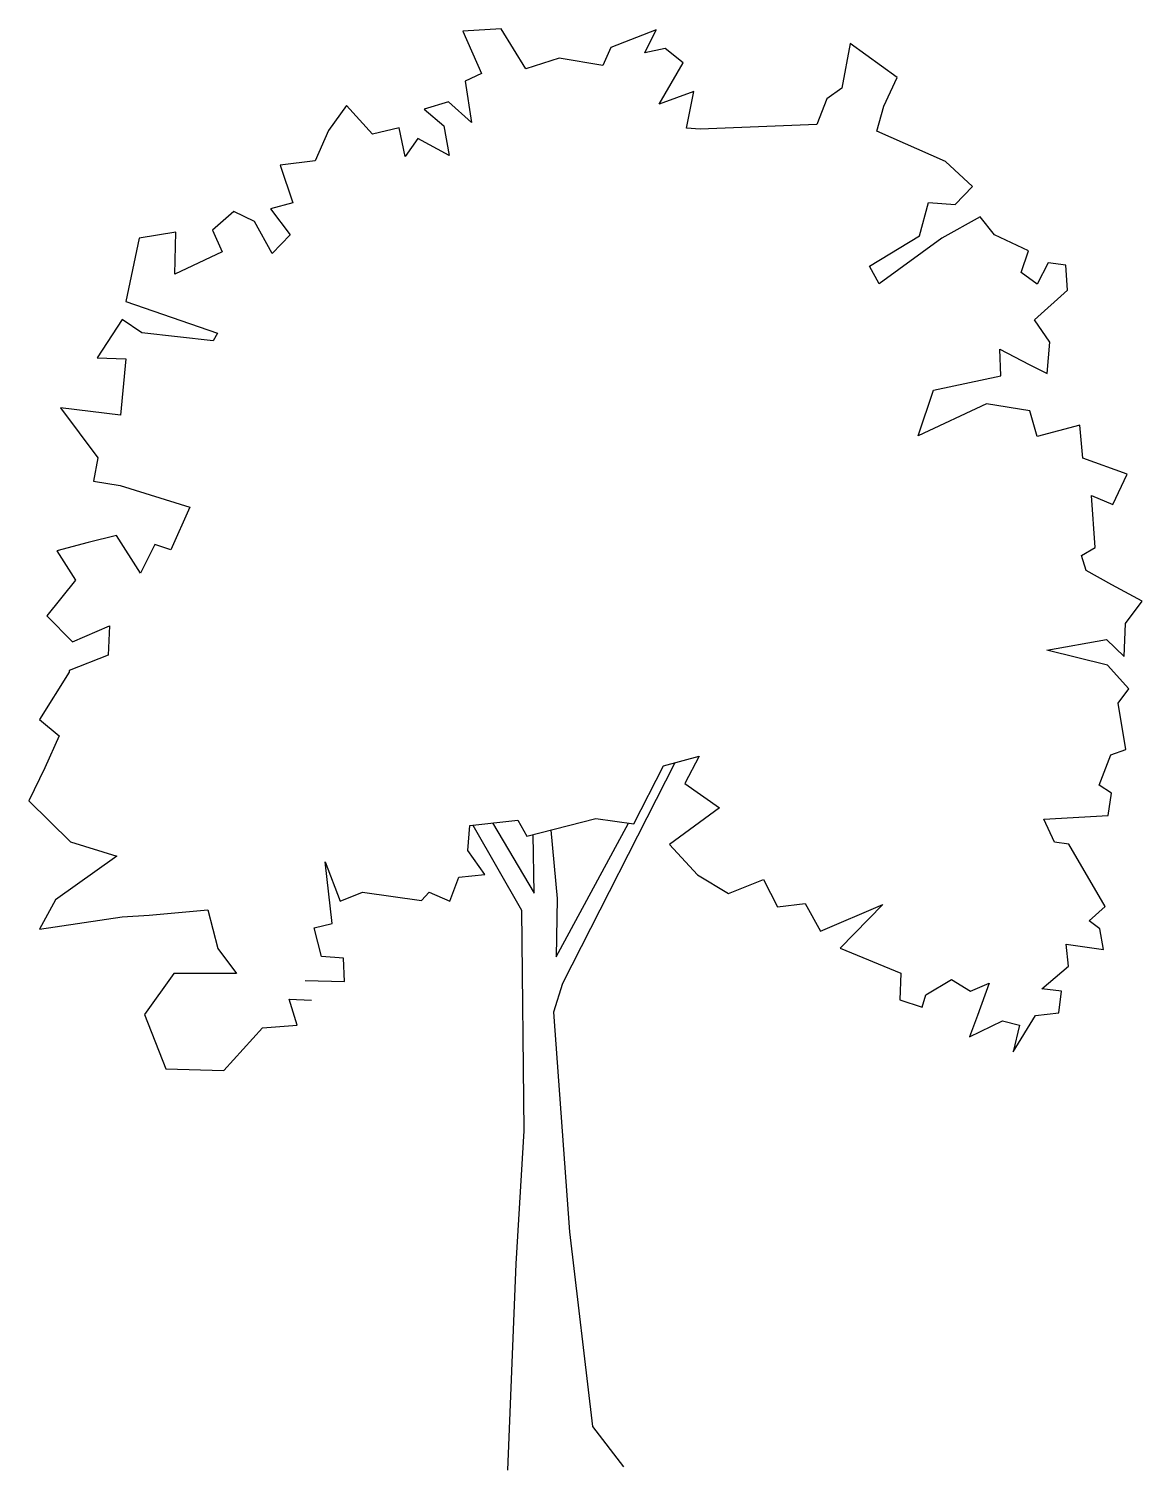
# Model space of a CAD drawing. Extents: x -2.24 to 2.54, y 0.02 to 6.2.
import ezdxf

# ---------------------------------------------------------------- set-up
doc = ezdxf.new("R2010")
doc.units = 0
doc.header["$LTSCALE"] = 10
doc.header["$MEASUREMENT"] = 0
doc.layers.get('0').update_dxf_attribs({"linetype": 'CONTINUOUS'})

msp = doc.modelspace()

# ---------------------------------------------------------------- linework, layer by layer
for points in [[(-1.0538, 2.1199), (-0.8853, 2.1164), (-0.8895, 2.216), (-0.9848, 2.2238), (-1.0153, 2.3465), (-0.9386, 2.365), (-0.9689, 2.6299), (-0.9045, 2.4613), (-0.8081, 2.4995), (-0.5553, 2.4641), (-0.5213, 2.4991), (-0.4327, 2.4607), (-0.3942, 2.5635), (-0.2826, 2.5754), (-0.3558, 2.6784), (-0.348, 2.7857), (-0.141, 2.8085), (-0.1028, 2.7394), (0.1929, 2.8157), (0.3571, 2.7925), (0.4844, 3.042), (0.6377, 3.0834), (0.5762, 2.9652), (0.725, 2.861), (0.5102, 2.7047), (0.6294, 2.5743), (0.7628, 2.4931), (0.9129, 2.5543), (0.9741, 2.4359), (1.0923, 2.4511), (1.1579, 2.3317), (1.4262, 2.4463), (1.2421, 2.2594), (1.5025, 2.1517), (1.498, 2.0368), (1.5943, 2.006), (1.6097, 2.0596), (1.7203, 2.1241), (1.8013, 2.0747), (1.8823, 2.1086), (1.8318, 1.9707), (1.7977, 1.8788), (1.939, 1.9476), (2.0124, 1.9289), (1.9849, 1.814), (2.0814, 1.9704), (2.181, 1.9823), (2.1921, 2.0742), (2.1078, 2.0853), (2.2229, 2.1815), (2.212, 2.2768), (2.373, 2.2536), (2.3577, 2.3423), (2.3118, 2.3763), (2.3808, 2.4375), (2.2235, 2.7059), (2.1622, 2.7136), (2.1164, 2.8133), (2.3923, 2.8283), (2.4077, 2.9246), (2.3541, 2.9586), (2.4046, 3.0888), (2.4693, 3.1117), (2.4356, 3.311), (2.4816, 3.3723), (2.3898, 3.4731), (2.1293, 3.538), (2.3856, 3.5837), (2.4621, 3.5113), (2.4667, 3.6526), (2.539, 3.7488), (2.4088, 3.818), (2.2983, 3.8794), (2.2787, 3.944), (2.3368, 3.979), (2.3217, 4.2012), (2.4136, 4.1628), (2.4751, 4.293), (2.2836, 4.3622), (2.2717, 4.5034), (2.0878, 4.4544), (2.0572, 4.565), (1.8701, 4.5959), (1.5776, 4.4583), (1.6435, 4.6542), (1.9315, 4.7152), (1.9273, 4.8301), (2.0542, 4.7643), (2.1308, 4.7259), (2.1419, 4.8605), (2.0774, 4.9558), (2.2188, 5.0826), (2.2113, 5.1899), (2.1347, 5.201), (2.0886, 5.1091), (2.0197, 5.1595), (2.0504, 5.2515), (1.9049, 5.3206), (1.8437, 5.3973), (1.6783, 5.3056), (1.4098, 5.1099), (1.3683, 5.1866), (1.583, 5.3166), (1.6215, 5.4589), (1.7365, 5.4511), (1.8099, 5.5276), (1.694, 5.6351), (1.3997, 5.7657), (1.4305, 5.873), (1.4876, 5.9955), (1.2852, 6.1414), (1.2499, 5.9498), (1.1853, 5.9039), (1.1424, 5.7934), (0.641, 5.7743), (0.583, 5.7788), (0.6138, 5.9353), (0.4649, 5.8818), (0.568, 6.058), (0.4915, 6.1194), (0.4039, 6.1009), (0.4532, 6.2004), (0.2583, 6.124), (0.2232, 6.0474), (0.036, 6.0783), (-0.1064, 6.0325), (-0.2135, 6.2045), (-0.3777, 6.1938), (-0.298, 6.013), (-0.367, 5.9792), (-0.3399, 5.8029), (-0.4394, 5.8906), (-0.5434, 5.8601), (-0.4592, 5.7877), (-0.4364, 5.6607), (-0.5709, 5.7342), (-0.6247, 5.6566), (-0.6508, 5.7803), (-0.7658, 5.7531), (-0.8773, 5.8758), (-0.9541, 5.7686), (-1.0112, 5.6384), (-1.1612, 5.6189), (-1.1077, 5.4579), (-1.203, 5.4318), (-1.1188, 5.32), (-1.1956, 5.2402), (-1.272, 5.3782), (-1.3607, 5.4199), (-1.4527, 5.3401), (-1.4101, 5.2481), (-1.6139, 5.152), (-1.6093, 5.3326), (-1.767, 5.3055), (-1.8242, 5.034), (-1.4303, 4.8989), (-1.4489, 4.865), (-1.7554, 4.8993), (-1.8397, 4.9574), (-1.9471, 4.7922), (-1.8245, 4.7888), (-1.8478, 4.5469), (-2.1051, 4.5779), (-1.9444, 4.3631), (-1.9631, 4.2635), (-1.8482, 4.2447), (-1.5494, 4.1524), (-1.6307, 3.9686), (-1.6996, 3.9917), (-1.7611, 3.8691), (-1.8638, 4.0302), (-1.9864, 3.9997), (-2.1211, 3.9648), (-2.0403, 3.8388), (-2.1631, 3.6857), (-2.0527, 3.5739), (-1.8949, 3.6427), (-1.8995, 3.5168), (-2.0681, 3.4513), (-2.0682, 3.4436), (-2.1943, 3.2402), (-2.1101, 3.1711), (-2.1716, 3.0332), (-2.2407, 2.8921), (-2.0614, 2.7156), (-1.8622, 2.654), (-2.1263, 2.4661), (-2.1954, 2.3403), (-1.8396, 2.3935), (-1.7246, 2.401), (-1.4717, 2.4237), (-1.4292, 2.2583), (-1.3494, 2.1509), (-1.6176, 2.1512), (-1.7437, 1.9751), (-1.6521, 1.7418), (-1.4036, 1.7339), (-1.238, 1.9176), (-1.0891, 1.9283), (-1.1229, 2.0401), (-1.0277, 2.0356)], [(0.5327, 3.055), (0.0508, 2.1076), (0.0123, 1.985), (0.0801, 1.0423), (0.1787, 0.2058), (0.312, 0.0337)], [(-0.3339, 2.7873), (-0.1251, 2.422), (-0.1153, 1.475), (-0.15, 0.9047), (-0.1861, 0.019)], [(-0.2497, 2.7965), (-0.0714, 2.4953), (-0.0759, 2.7464)], [(-0.0002, 2.7659), (0.0282, 2.4721), (0.0235, 2.2225), (0.3334, 2.7958)]]:
    msp.add_lwpolyline(points)

doc.saveas('drawing.dxf')
